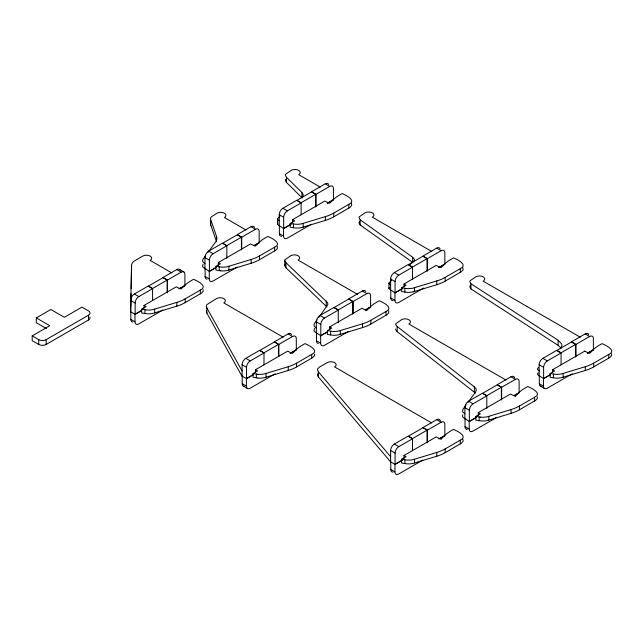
<?xml version="1.0" encoding="UTF-8"?>
<svg xmlns="http://www.w3.org/2000/svg" width="644" height="644" viewBox="0 0 644 644"><rect width="100%" height="100%" fill="white"/><g stroke="black" fill="none" stroke-linecap="round" stroke-linejoin="round"><path stroke-width="0.97" d="M130.684 306.625L131.609 264.692A12.365 7.14 0 0 1 134.242 261.062L142.71 256.111A5.249 3.035 0 0 1 150.141 256.111A5.249 3.035 0 0 1 150.141 260.401L171.787 272.895M141.616 310.601L135.135 314.344L130.684 311.768L131.046 293.753M131.151 288.745L131.513 265.578M131.513 270.722L131.609 269.836A12.365 7.14 0 0 1 131.674 269.546M462.746 414.857L462.513 416.161A6.504 3.751 0 0 0 462.843 417.151L469.347 421.538L476.641 417.328M203.093 264.233L202.57 266.085A6.504 3.751 0 0 0 202.9 267.075L209.405 271.462L215.893 267.719M277.886 223.082L277.58 223.854A3.936 2.27 0 0 0 277.701 224.595L283.674 228.588L290.967 224.378M389.29 287.401L388.984 288.166A3.936 2.27 0 0 0 389.105 288.914L395.078 292.907L402.371 288.697M314.691 328.271L313.974 330.404A6.504 3.751 0 0 0 314.304 331.394L320.809 335.782L327.297 332.038M470.37 285.485L470.072 285.952A5.442 3.139 0 0 0 469.854 286.902L470.957 288.923L558.131 345.377L561.166 348.138M205.613 255.628L202.932 259.363L202.57 260.941A6.504 3.751 0 0 0 202.9 261.931L204.953 263.75M207.948 252.44L215.531 242.096A16.639 9.612 0 0 0 216.505 236.34M317.017 319.947L314.336 323.682L313.974 325.26A6.504 3.751 0 0 0 314.304 326.25L316.357 328.062M318.772 317.556L327.732 304.757A9.298 5.369 0 0 0 327.466 302.608L285.952 262.655L284.785 260.659A5.224 3.019 0 0 1 284.962 259.725L290.661 255.773A5.249 3.035 0 0 1 298.083 255.773A5.249 3.035 0 0 1 298.083 260.055L357.509 294.364M466.143 404.907L463.036 409.165L462.513 411.017A6.504 3.751 0 0 0 462.843 412.007L464.896 413.826M467.89 402.524L475.666 391.898L476.27 390.264A8.09 4.669 0 0 0 475.956 388.694L474.403 386.939L397.155 326.476L395.754 324.568A4.669 2.697 0 0 1 395.875 323.65L401.47 319.746A5.249 3.035 0 0 1 408.892 319.746A5.249 3.035 0 0 1 408.892 324.037L505.983 380.089M359.755 221.286L359.263 221.971A5.442 3.139 0 0 0 359.046 222.929L360.149 224.941L412.611 262.358L412.611 257.214L360.149 219.797L359.046 217.777A5.442 3.139 0 0 1 359.263 216.827L364.931 212.89A5.249 3.035 0 0 1 372.353 212.89A5.249 3.035 0 0 1 372.353 217.181L431.778 251.482M538.143 372.771L537.523 373.931A3.936 2.27 0 0 0 537.643 374.671L543.616 378.664L550.105 374.921M560.256 348.774L561.874 345.836A10.666 6.158 0 0 0 561.657 343.936L558.131 340.233L470.957 283.779L469.854 281.758A5.442 3.139 0 0 1 470.072 280.8L475.739 276.864A5.249 3.035 0 0 1 483.169 276.864A5.249 3.035 0 0 1 483.169 281.154L580.26 337.214M441.084 439.071L444.376 435.779A39.864 23.015 0 0 1 450.711 431.013L453.529 429.387C456.596 430.707 468.599 436.213 460.291 440.15L445.141 448.9A34.792 20.085 0 0 1 436.785 452.458M515.353 396.189L518.645 392.904A39.864 23.015 0 0 1 524.981 388.131L527.798 386.505C530.865 387.825 542.868 393.339 534.56 397.276L519.41 406.018A34.792 20.085 0 0 1 511.054 409.584L487.444 416.724A12.542 7.245 0 0 1 480.657 417.143M538.561 367.225L537.523 368.779A3.936 2.27 0 0 0 537.643 369.527L539.165 370.944M301.609 197.7L302.994 195.937A7.124 4.114 0 0 0 303.091 194.399L301.931 192.58L286.218 177.003L285.373 175.24A5.442 3.139 0 0 1 285.582 174.291L291.249 170.354A5.249 3.035 0 0 1 298.679 170.354A5.249 3.035 0 0 1 298.679 174.645L320.326 187.138M280.148 215.853L277.58 218.702A3.936 2.27 0 0 0 277.701 219.451L279.222 220.868M391.552 280.172L388.984 283.022A3.936 2.27 0 0 0 389.105 283.771L390.626 285.187M409.898 264.66L413.48 261.577L414.317 260.096A5.699 3.292 0 0 0 414.253 259.121L412.611 257.214M203.198 289.728L203.053 291.45L201.419 293.165L185.198 302.591A34.792 20.085 0 0 1 176.842 306.158L153.232 313.306A12.542 7.245 0 0 1 146.446 313.717L141.672 312.976L141.672 309.201L146.446 309.933A12.542 7.245 0 0 0 153.24 309.531L176.842 302.382A34.792 20.085 0 0 0 185.198 298.824L200.348 290.074C208.656 286.137 196.653 280.623 193.586 279.311L190.769 280.937A39.864 23.015 0 0 0 184.425 285.703L181.141 288.995A23.659 13.661 0 0 1 176.303 286.805L144.047 305.425L144.047 308.259M220.715 270.834L215.941 270.094L215.941 266.318L220.715 267.059A12.542 7.245 0 0 0 227.509 266.656L251.112 259.5A34.792 20.085 0 0 0 259.468 255.942L274.618 247.191C282.925 243.255 270.923 237.749 267.856 236.429L265.038 238.055A39.864 23.015 0 0 0 258.695 242.828L255.41 246.113A23.659 13.661 0 0 1 250.572 243.923L218.316 262.543L218.316 265.376M351.382 203.287L351.737 205.347L349.958 207.4L333.737 216.835A34.792 20.085 0 0 1 325.381 220.401L301.77 227.541A12.542 7.245 0 0 1 294.984 227.96L290.211 227.211L290.211 223.444L294.984 224.176A12.542 7.245 0 0 0 301.778 223.774L325.381 216.626A34.792 20.085 0 0 0 333.737 213.067L348.887 204.317C357.195 200.381 345.192 194.866 342.125 193.554L339.308 195.18A39.864 23.015 0 0 0 332.972 199.946L329.68 203.23A23.659 13.661 0 0 1 324.842 201.049L292.585 219.668L292.585 222.494M220.715 270.834A12.542 7.245 0 0 0 227.509 270.432L251.112 263.275A34.792 20.085 0 0 0 259.468 259.717L275.688 250.283L277.322 248.568L277.322 246.507M257.85 374.261A12.542 7.245 0 0 0 264.644 373.85L288.246 366.702A34.792 20.085 0 0 0 296.602 363.144L311.752 354.393C320.06 350.457 308.057 344.942 304.99 343.63L302.173 345.256A39.864 23.015 0 0 0 295.838 350.022L292.545 353.315A23.659 13.661 0 0 1 287.707 351.125L255.451 369.745L255.451 372.57M388.726 310.827L388.726 312.887L387.092 314.602L370.872 324.037A34.792 20.085 0 0 1 362.516 327.595L338.905 334.743A12.542 7.245 0 0 1 332.119 335.154L327.345 334.413L327.345 330.638L332.119 331.378A12.542 7.245 0 0 0 338.913 330.976L362.516 323.819A34.792 20.085 0 0 0 370.872 320.261L386.022 311.511C394.329 307.574 382.327 302.068 379.26 300.748L376.442 302.374A39.864 23.015 0 0 0 370.107 307.148L366.814 310.432A23.659 13.661 0 0 1 361.976 308.243L329.728 326.862L329.728 329.696M257.85 378.036A12.542 7.245 0 0 0 264.644 377.626L288.246 370.477A34.792 20.085 0 0 0 296.602 366.919L312.823 357.484L314.457 355.762L314.602 354.047M413.182 291.869A12.542 7.245 0 0 1 406.388 292.279L401.615 291.531L401.615 287.755L406.388 288.496A12.542 7.245 0 0 0 413.182 288.093L436.785 280.945A34.792 20.085 0 0 0 445.141 277.387L460.291 268.637C468.599 264.7 456.596 259.186 453.529 257.874L450.711 259.492A39.864 23.015 0 0 0 444.376 264.265L441.084 267.55A23.659 13.661 0 0 1 436.246 265.368L403.997 283.988L403.997 286.813M413.174 291.861L436.785 284.712A34.792 20.085 0 0 0 445.141 281.154L461.362 271.72L463.141 269.667L462.786 267.606M403.997 459.277L403.997 455.501L406.074 456.701L401.615 459.277L401.615 463.052L406.388 463.785A12.542 7.245 0 0 0 413.182 463.382L436.785 456.234A34.792 20.085 0 0 0 445.141 452.676L461.362 443.241L463.141 441.18L462.786 439.119M611.534 353.709L611.679 355.424L609.9 357.484L593.679 366.911A34.792 20.085 0 0 1 585.324 370.477L561.713 377.617A12.542 7.245 0 0 1 554.927 378.036L550.153 377.287L550.153 373.52L554.927 374.253A12.542 7.245 0 0 0 561.721 373.85L585.324 366.702A34.792 20.085 0 0 0 593.679 363.144L608.83 354.393C617.137 350.457 605.135 344.942 602.068 343.63L599.25 345.256A39.864 23.015 0 0 0 592.915 350.022L589.622 353.315A23.659 13.661 0 0 1 584.784 351.125M478.267 415.452L478.267 412.627L480.344 413.826L475.884 416.394L475.884 420.17L480.657 420.91A12.542 7.245 0 0 0 487.452 420.508L511.054 413.351A34.792 20.085 0 0 0 519.41 409.793L535.631 400.359L537.265 398.644L537.41 396.929M36.281 317.903L50.844 309.498L64.36 317.299L81.957 307.14L88.494 310.915A5.249 3.035 0 0 1 88.494 315.198L88.494 320.004L46.159 344.443A5.249 3.035 0 0 1 38.737 344.443L32.2 340.668L32.2 335.87L49.805 325.703L36.281 317.903L36.281 322.708L46.424 328.561M32.2 335.87L38.737 339.646A5.249 3.035 0 0 0 46.159 339.646L88.494 315.198M130.684 311.768L130.684 300.45A5.249 3.035 -60 0 1 134.395 294.018L148.136 286.089L152.588 288.657L138.854 296.594A5.249 3.035 -60 0 0 135.135 303.026L135.135 314.344M180.159 270.247A5.249 3.035 -60 0 0 176.73 269.578L162.988 277.508L167.448 280.084L181.181 272.154A5.249 3.035 -60 0 1 184.9 274.296L184.9 285.614L179.732 288.601M204.953 268.894L204.953 257.576A5.249 3.035 -60 0 1 208.664 251.144L222.405 243.207L226.857 245.783L213.124 253.712A5.249 3.035 -60 0 0 209.405 260.144L209.405 271.462M254.517 227.582A5.249 3.035 -60 0 0 250.999 226.696L237.258 234.633L241.717 237.201L255.451 229.272A5.249 3.035 -60 0 1 259.17 231.413L259.17 242.74L254.002 245.718M279.222 226.012L279.222 214.694A5.249 3.035 -60 0 1 282.933 208.262L296.675 200.324L301.126 202.9L287.393 210.838A5.249 3.035 -60 0 0 283.674 217.269L283.674 228.588M328.698 184.49A5.249 3.035 -60 0 0 325.268 183.822L311.527 191.751L315.987 194.327L329.728 186.39A5.249 3.035 -60 0 1 333.439 188.539L333.439 199.857L327.41 203.335M167.15 280.084L162.988 277.685L148.434 286.089L152.588 288.488L167.15 280.084L167.15 292.762M241.419 237.201L237.258 234.802L222.703 243.207L226.857 245.606L241.419 237.201L241.419 249.888M315.689 194.327L311.527 191.92L296.973 200.324L301.126 202.731L315.689 194.327L315.689 207.006M141.672 309.201L146.132 306.625L144.047 305.425M215.941 266.318L220.401 263.75L218.316 262.543M290.211 223.444L294.67 220.868L292.585 219.668M141.696 310.384L134.99 314.256L134.99 321.807A5.249 3.035 -60 0 0 138.702 323.948L162.892 309.981M178.879 288.914L184.748 285.525M215.965 267.51L209.26 271.382L209.26 278.924A5.249 3.035 -60 0 0 212.971 281.074L237.161 267.107M253.994 245.557L259.017 242.651M291.072 224.144L283.529 228.499L283.529 236.05A5.249 3.035 -60 0 0 287.24 238.191L311.43 224.225M327.426 203.158L333.286 199.769M242.088 376.088L242.088 364.77A5.249 3.035 -60 0 1 245.799 358.338L259.54 350.408L263.992 352.976L250.258 360.914A5.249 3.035 -60 0 0 246.539 367.346L246.539 378.664L241.806 375.919L206.853 313.113L206.378 311.181A7.43 4.291 0 0 1 206.418 310.923M291.563 334.566A5.249 3.035 -60 0 0 288.134 333.898L274.392 341.827L278.852 344.403L292.585 336.466A5.249 3.035 -60 0 1 296.304 338.615L296.304 349.934L290.275 353.411M316.357 333.214L316.357 321.887A5.249 3.035 -60 0 1 320.068 315.455L333.809 307.526L338.269 310.102L324.528 318.031A5.249 3.035 -60 0 0 320.809 324.463L320.809 335.782M365.736 291.482A5.249 3.035 -60 0 0 362.403 291.016L348.662 298.953L353.121 301.521L366.863 293.592A5.249 3.035 -60 0 1 370.574 295.733L370.574 307.051L365.406 310.038M390.626 290.331L390.626 279.013A5.249 3.035 -60 0 1 394.337 272.581L408.079 264.644L412.538 267.22L398.797 275.149A5.249 3.035 -60 0 0 395.078 281.581L395.078 292.907M440.102 248.801A5.249 3.035 -60 0 0 436.672 248.141L422.931 256.071L427.391 258.647L441.132 250.709A5.249 3.035 -60 0 1 444.843 252.859L444.843 264.177L438.814 267.654M278.554 344.403L274.392 342.004L259.838 350.408L263.992 352.807L278.554 344.403L278.554 356.108M352.823 301.521L348.662 299.122L334.107 307.526L338.269 309.925L352.823 301.521L352.823 314.208M427.093 258.647L422.931 256.24L408.377 264.644L412.538 267.051L427.093 258.647L427.093 271.325M257.85 378.028L253.076 377.287L253.076 373.52L257.536 370.944L255.451 369.745M327.345 330.638L331.805 328.062L329.728 326.862M401.615 287.755L406.074 285.187L403.997 283.988M253.1 374.703L246.394 378.575L246.394 386.126A5.249 3.035 -60 0 0 250.105 388.268L275.165 373.802M290.283 353.234L296.151 349.845M327.369 331.829L320.664 335.701L320.664 343.244A5.249 3.035 -60 0 0 324.375 345.385L348.565 331.418M365.398 309.869L370.421 306.971M402.476 288.464L394.933 292.819L394.933 300.362A5.249 3.035 -60 0 0 398.644 302.511L423.704 288.045M438.83 267.477L444.69 264.088M246.539 378.664L253.028 374.921M390.626 461.845L390.626 450.526A5.249 3.035 -60 0 1 394.337 444.094L408.079 436.165L412.538 438.733L398.797 446.67A5.249 3.035 -60 0 0 395.078 453.102L395.078 464.421L390.626 461.845L318.377 376.925L317.484 374.84A6.005 3.47 0 0 1 317.766 373.866M440.005 420.121A5.249 3.035 -60 0 0 436.672 419.655L422.931 427.584L427.391 430.16L441.132 422.231A5.249 3.035 -60 0 1 444.843 424.372L444.843 435.69L439.675 438.677M464.896 418.97L464.896 407.652A5.249 3.035 -60 0 1 468.607 401.22L482.348 393.283L486.808 395.859L473.066 403.788A5.249 3.035 -60 0 0 469.347 410.22L469.347 421.538M514.162 377.062A5.249 3.035 -60 0 0 510.942 376.772L497.2 384.709L501.66 387.277L515.401 379.348A5.249 3.035 -60 0 1 519.112 381.49L519.112 392.816L513.944 395.794M539.165 376.088L539.165 364.77A5.249 3.035 -60 0 1 542.876 358.338L556.617 350.408L561.077 352.976L547.336 360.914A5.249 3.035 -60 0 0 543.616 367.346L543.616 378.664M588.157 333.874A5.249 3.035 -60 0 0 585.211 333.898L571.47 341.827L575.929 344.403L589.671 336.466A5.249 3.035 -60 0 1 593.382 338.615L593.382 349.934L587.352 353.411M427.093 430.16L422.931 427.761L408.377 436.165L412.538 438.564L427.093 430.16L427.093 442.839M501.362 387.277L497.2 384.879L482.646 393.283L486.808 395.682L501.362 387.277L501.362 399.964M575.631 344.403L571.47 342.004L556.915 350.408L561.077 352.807L575.631 344.403L575.631 357.082M403.997 455.501L436.23 436.89A23.659 13.661 0 0 0 441.076 439.079M478.267 412.627L510.507 394.007A23.659 13.661 0 0 0 515.345 396.197M552.536 372.57L552.536 369.745L584.776 351.133M550.153 373.52L554.613 370.944L552.536 369.745M402.476 459.977L394.933 464.332L394.933 471.883A5.249 3.035 -60 0 0 398.644 474.024L422.834 460.058M438.83 438.991L444.69 435.61M475.908 417.586L469.202 421.458L469.202 429.001A5.249 3.035 -60 0 0 472.913 431.15L496.242 417.682M513.936 395.633L518.959 392.727M550.177 374.703L543.472 378.575L543.472 386.126A5.249 3.035 -60 0 0 547.183 388.268L572.242 373.802M587.368 353.234L593.229 349.845M395.078 464.421L402.371 460.21M401.615 459.277L406.388 460.017A12.542 7.245 0 0 0 413.182 459.615L436.785 452.458L436.785 456.234M257.85 374.253L253.076 373.52M480.657 417.135L475.884 416.394M325.268 183.822L329.728 186.39M436.672 248.141L441.132 250.709M585.211 333.898L589.671 336.466M282.933 208.262L287.393 210.838M394.337 272.581L398.797 275.149M542.876 358.338L547.336 360.914M279.222 214.694L283.674 217.269M390.626 279.013L395.078 281.581M539.165 364.77L543.616 367.346M279.367 226.1L279.367 233.643L283.529 236.05M390.771 290.42L390.771 297.963L394.933 300.362M539.31 376.177L539.31 383.719L543.472 386.126M540.396 386.126L544.558 388.525M250.999 226.696L255.451 229.272M362.403 291.016L366.863 293.592M510.942 376.772L515.401 379.348M246.056 230.021L224.41 217.519A5.249 3.035 0 0 0 224.41 213.236A5.249 3.035 0 0 0 216.98 213.236L211.474 216.738A8.654 4.999 0 0 0 210.427 218.783L216.489 236.34L216.489 241.484L210.427 223.927A8.654 4.999 0 0 1 210.902 222.623M208.664 251.144L213.124 253.712M320.068 315.455L324.528 318.031M468.607 401.22L473.066 403.788M204.953 257.576L209.405 260.144M316.357 321.887L320.809 324.463M464.896 407.652L469.347 410.22M205.098 268.975L205.098 276.526L209.26 278.924M316.502 333.294L316.502 340.845L320.664 343.244M465.04 419.059L465.04 426.602L469.202 429.001M179.354 269.321L183.814 271.889M176.73 269.578L181.181 272.154M288.134 333.898L292.585 336.466M436.672 419.655L441.132 422.231M283.231 337.247L223.814 302.938A5.249 3.035 0 0 0 223.814 298.647A5.249 3.035 0 0 0 216.392 298.647L207.014 304.532A7.43 4.291 0 0 0 206.378 306.037L206.853 307.969L242.088 370.944M431.713 422.971L334.622 366.911A5.249 3.035 0 0 0 334.622 362.628A5.249 3.035 0 0 0 327.2 362.628L319.416 367.128L317.766 368.722A6.005 3.47 0 0 0 317.484 369.696L318.377 371.781L390.626 456.701M134.395 294.018L138.854 296.594M245.799 358.338L250.258 360.914M394.337 444.094L398.797 446.67M130.684 300.45L135.135 303.026M242.088 364.77L246.539 367.346M390.626 450.526L395.078 453.102M130.829 311.857L130.829 319.408L134.99 321.807M242.233 376.177L242.233 383.719L246.394 386.126M390.771 461.933L390.771 469.484L394.933 471.883M243.319 386.126L247.481 388.525M395.794 329.028A4.669 2.697 0 0 0 395.754 329.712L397.155 331.62L475.441 393.082M284.962 264.869A5.224 3.019 0 0 0 284.785 265.803L285.952 267.799L326.967 306.963M285.582 179.435A5.442 3.139 0 0 0 285.373 180.392L286.467 182.405L302.181 197.982M608.83 354.393L608.83 358.169M593.679 363.144L593.679 366.911M585.324 366.702L585.324 370.477M575.929 344.403L575.929 356.237M563.122 373.472L563.122 377.247M561.077 352.807L561.077 364.81M558.131 340.233L558.131 345.377M553.421 374.059L553.421 377.827M534.56 397.276L534.56 401.043M519.41 406.018L519.41 409.793M511.054 409.576L511.054 413.351M501.66 387.277L501.66 399.119M488.844 416.354L488.844 420.13M486.808 395.682L486.808 408.368M479.152 416.934L479.152 420.709M474.403 386.939L474.403 392.091M470.957 283.779L470.957 288.923M460.291 268.637L460.291 272.412M460.291 440.15L460.291 443.925M445.141 277.379L445.141 281.154M445.141 448.9L445.141 452.676M436.785 280.945L436.785 284.712M427.391 258.647L427.391 270.48M427.391 430.16L427.391 441.993M414.575 287.715L414.575 291.491M414.575 459.228L414.575 463.004M412.538 267.051L412.538 279.053M412.538 438.564L412.538 450.575M404.883 288.295L404.883 292.07M404.883 459.816L404.883 463.591M397.155 326.476L397.155 331.62M388.976 283.215L388.976 288.359M386.022 311.511L386.022 315.286M370.872 320.261L370.872 324.037M362.516 323.819L362.516 327.595M360.149 219.797L360.149 224.941M353.121 301.521L353.121 313.354M348.887 204.317L348.887 208.093M340.306 330.597L340.306 334.365M338.269 309.925L338.269 322.612M333.737 213.067L333.737 216.835M330.613 331.177L330.613 334.952M326.258 301.03L326.258 306.174M325.381 216.626L325.381 220.401M318.377 371.781L318.377 376.925M315.987 194.327L315.987 206.161M311.752 354.393L311.752 358.169M303.171 223.396L303.171 227.171M301.931 192.58L301.931 197.724M301.126 202.731L301.126 214.734M296.602 363.144L296.602 366.911M293.479 223.983L293.479 227.751M288.246 366.702L288.246 370.477M286.467 177.261L286.467 182.405M285.952 262.655L285.952 267.799M284.785 260.426L284.785 265.57M278.852 344.403L278.852 356.237M277.564 218.896L277.564 224.04M274.618 247.191L274.618 250.967M266.036 373.472L266.036 377.247M263.992 352.807L263.992 364.81M259.468 255.942L259.468 259.717M256.344 374.059L256.344 377.827M251.112 259.5L251.112 263.275M241.717 237.201L241.717 249.043M228.902 266.278L228.902 270.045M226.857 245.606L226.857 258.292M219.21 266.858L219.21 270.633M210.644 220.489L210.644 225.633M206.853 307.969L206.853 313.113M200.348 290.074L200.348 293.849M185.198 298.824L185.198 302.591M176.842 302.382L176.842 306.158M167.448 280.084L167.448 291.917M154.632 309.152L154.632 312.928M152.588 288.488L152.588 300.49M144.94 309.74L144.94 313.507M46.159 339.646L46.159 344.443M38.737 339.646L38.737 344.443M588.302 334.019A5.249 3.035 -60 0 1 588.64 334.566M514.274 377.247A5.249 3.035 -60 0 1 514.459 377.658M216.505 241.484A16.639 9.612 0 0 1 216.609 241.782M440.19 420.532A5.249 3.035 -60 0 1 440.263 420.765M89.854 317.073A5.249 3.035 0 0 1 88.494 320.004M541.829 386.328A5.249 3.035 -60 0 1 539.31 383.719M393.065 300.603A5.249 3.035 -60 0 1 390.771 297.963M281.661 236.284A5.249 3.035 -60 0 1 279.367 233.643M206.957 279.166A5.249 3.035 -60 0 1 205.098 276.526M318.361 343.485A5.249 3.035 -60 0 1 316.502 340.845M467.335 429.242A5.249 3.035 -60 0 1 466.691 429.218M466.498 429.162A5.249 3.035 -60 0 1 465.04 426.602M393.065 472.116A5.249 3.035 -60 0 1 390.771 469.484M244.309 386.376A5.249 3.035 -60 0 1 242.233 383.719M132.897 322.056A5.249 3.035 -60 0 1 130.829 319.408"/></g></svg>
